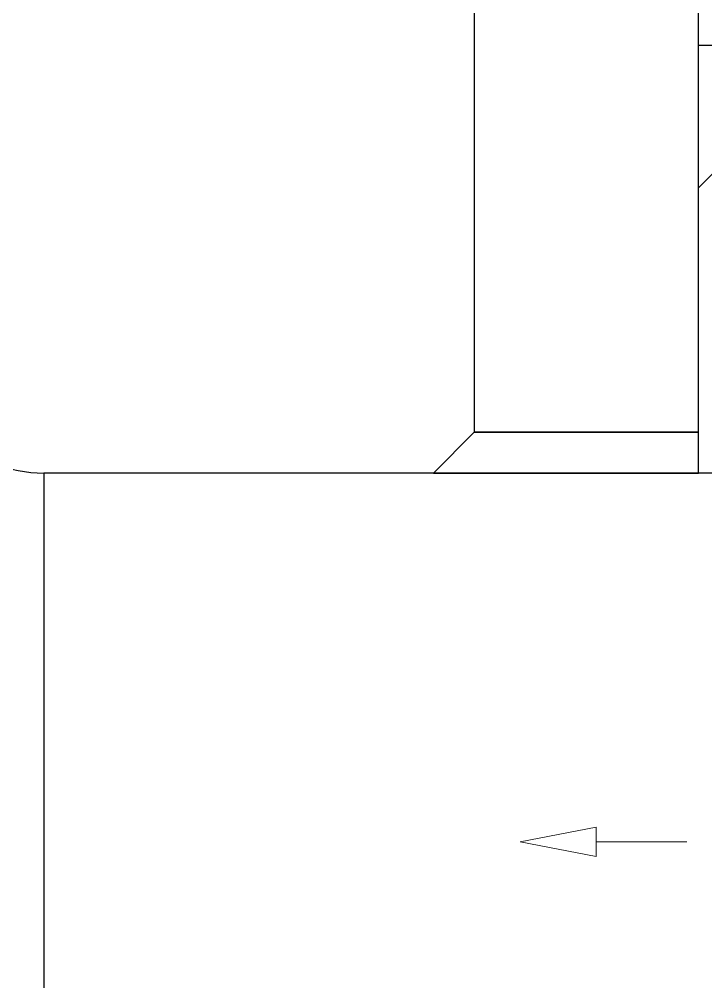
# Model space of a CAD drawing. Header units: inches. Extents: x -172 to 5713, y -54 to 3470.
# Drawn here: x 619.7 to 788, y 1436.9 to 1672.6 of the extents above; entities that cross this region are included whole.
import ezdxf

# ---------------------------------------------------------------- set-up
doc = ezdxf.new("R2010")
doc.units = ezdxf.units.IN
doc.header["$MEASUREMENT"] = 0
doc.layers.add('MTY-EMIS-KANALI', color=150, linetype='Continuous', lineweight=0)
doc.layers.add('STM-U-MENFEZ', color=2, linetype='Continuous', lineweight=0)
doc.layers.add('MTY-UFLEME-KANALI', color=20, linetype='Continuous')

# ---------------------------------------------------------------- blocks, each defined once
blk = doc.blocks.new('A$C00D65541')
at = {"layer": 'STM-U-MENFEZ'}
blk.add_lwpolyline([(-110.14, -0.25), (-110.14, -3.86), (-128.76, -0.25), (-110.14, 3.36), (-110.14, -0.25), (-87.88, -0.25)], dxfattribs=at)

msp = doc.modelspace()

# ---------------------------------------------------------------- linework, layer by layer
at = {"layer": 'MTY-UFLEME-KANALI'}
for points in [[(786.19, 1571.46), (786.19, 1678.92), (731.19, 1678.92), (731.19, 1571.46)], [(786.19, 1631.27), (786.19, 1666.27), (796.19, 1666.27), (796.19, 1641.27)], [(721.19, 1561.46), (786.19, 1561.46), (786.19, 1571.46), (731.19, 1571.46)], [(840.7, 1401.46), (840.7, 1561.46), (625.69, 1561.46), (625.69, 1401.46)]]:
    msp.add_lwpolyline(points, close=True, dxfattribs=at)
msp.add_lwpolyline([(625.69, 1561.46), (625.69, 1401.46, -0.414214), (433.69, 1593.46), (593.69, 1593.46, 0.414214)], format="xyb", close=True, dxfattribs=at)

# ---------------------------------------------------------------- block references
at = {"layer": 'MTY-EMIS-KANALI'}
msp.add_blockref('A$C00D65541', (871.22, 1471.39), dxfattribs=at)

doc.saveas('drawing.dxf')
